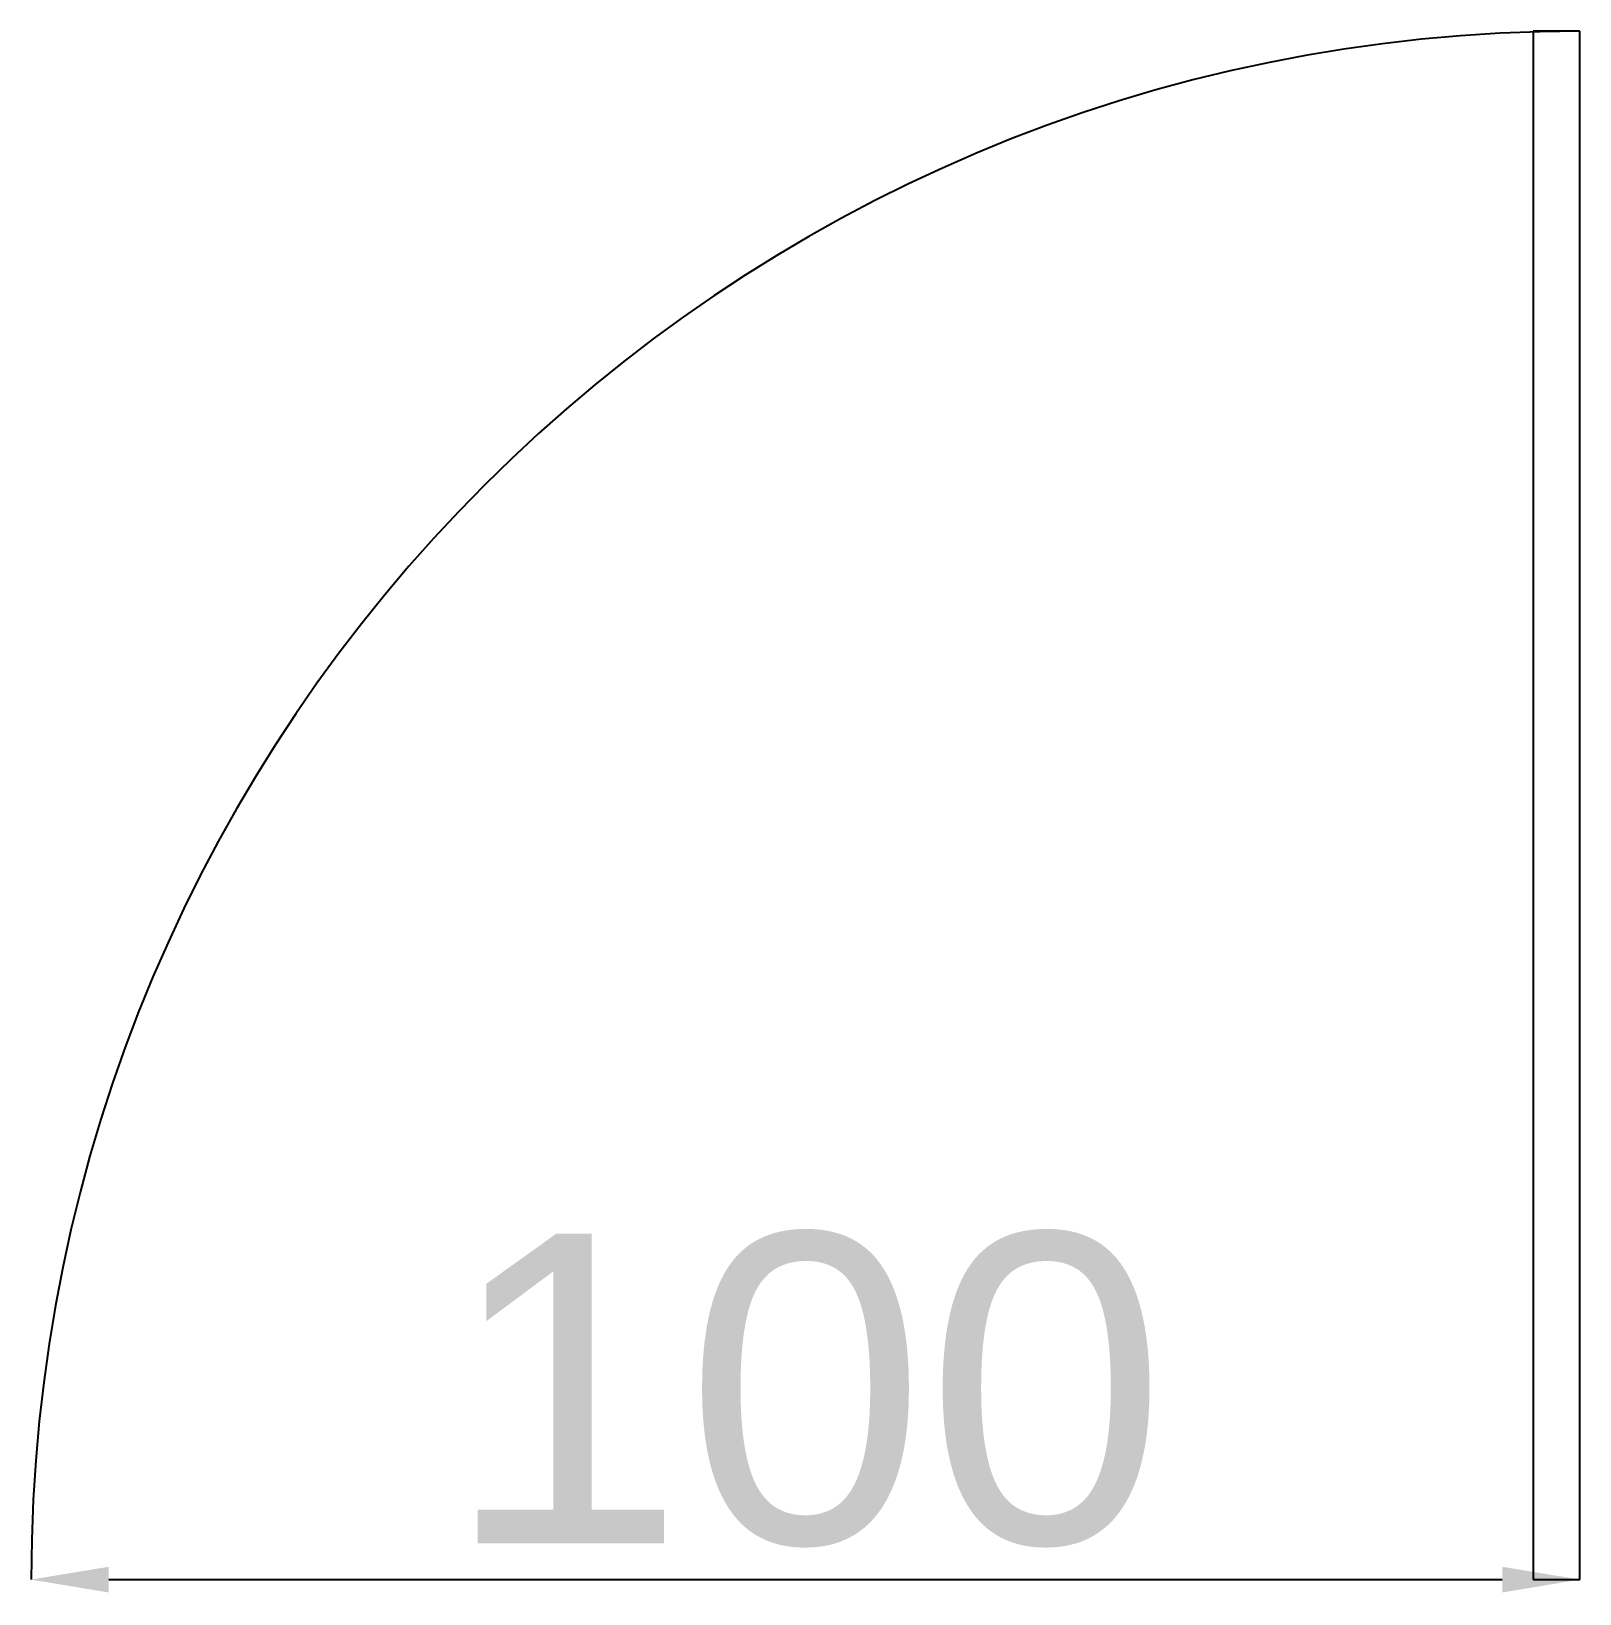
# Model space of a CAD drawing. Header units: millimetres. Extents: x -100 to 0, y -1 to 100.
import ezdxf

# ---------------------------------------------------------------- set-up
doc = ezdxf.new("R2010")
doc.units = ezdxf.units.MM
doc.header["$LTSCALE"] = 0.5
doc.header["$PDMODE"] = 34
doc.header["$PDSIZE"] = -1
doc.layers.add('COTA', color=1, linetype='Continuous')
doc.styles.add('Arial Normal', font='arial.ttf')
doc.dimstyles.new('1-50', dxfattribs={"dimscale": 0, "dimtxt": 7.5, "dimasz": 5, "dimexe": 5, "dimexo": 5, "dimgap": 2, "dimtad": 1, "dimdec": 0, "dimdsep": 46, "dimtxsty": 'Arial Normal', "dimcen": 10, "dimdle": 10, "dimclrd": 30, "dimclre": 30, "dimclrt": 2, "dimadec": 0, "dimazin": 0, "dimtfac": 1, "dimtdec": 0, "dimtmove": 1, "dimatfit": 3, "dimldrblk": 'OPEN30', "dimfxl": 1, "dimtolj": 1, "dimtzin": 0, "dimarcsym": 0})

# ---------------------------------------------------------------- blocks, each defined once
blk = doc.blocks.new('*D2')
at = {"layer": 'COTA', "linetype": 'ByBlock', "lineweight": -2, "transparency": 16777216}
blk.add_line((625103.93, 105338.19), (625193.93, 105338.19), dxfattribs=at)
at = {"layer": 'COTA', "linetype": 'ByBlock', "transparency": 16777216}
for points in [[(625103.93, 105339.02), (625103.93, 105337.36), (625098.93, 105338.19)], [(625193.93, 105339.02), (625193.93, 105337.36), (625198.93, 105338.19)]]:
    blk.add_solid(points, dxfattribs=at)
at = {"layer": 'DEFPOINTS', "color": 0, "linetype": 'ByBlock', "transparency": 16777216}
for p in [(625098.93, 105338.19), (625198.93, 105338.19), (625198.93, 105338.19)]:
    blk.add_point(p, dxfattribs=at)
at = {"layer": 'COTA', "linetype": 'ByBlock', "transparency": 16777216, "insert": (625148.93, 105350.4), "char_height": 20, "attachment_point": 5, "style": 'Arial Normal'}
blk.add_mtext('\\A1;100', dxfattribs=at)
blk = doc.blocks.new('_Open30')
at = {"color": 0, "linetype": 'ByBlock', "lineweight": -2}
for p, q in [((-1, 0.268), (0, 0)), ((0, 0), (-1, -0.268)), ((0, 0), (-1, 0))]:
    blk.add_line(p, q, dxfattribs=at)

msp = doc.modelspace()

# ---------------------------------------------------------------- linework, layer by layer
at = {"color": 8}
for p, q in [((0, 100), (-3, 100)), ((-3, 100), (-3, 0)), ((0, 0), (0, 100))]:
    msp.add_line(p, q, dxfattribs=at)
at = {"color": 4}
msp.add_line((-3, 0), (0, 0), dxfattribs=at)
at = {"color": 8}
msp.add_arc((0, 0), 100, 90, 180, dxfattribs=at)
msp.add_arc((0, 0), 100, 90, 180, dxfattribs=at)

# ---------------------------------------------------------------- dimensions: what is measured, and where the dimension line sits
at = {"layer": 'COTA', "linetype": 'ByBlock'}
dim = msp.add_linear_dim(base=(0, 0), p1=(-100, 0), p2=(0, 0), dimstyle='1-50', override={"dimscale": 1, "dimtxt": 20, "dimclrd": 256, "dimclre": 256, "dimclrt": 256}, dxfattribs=at)
dim.commit()
dim.dimension.update_dxf_attribs({"geometry": '*D2', "text_midpoint": (-50, 12.21), "insert": (-625198.93, -105338.19)})

doc.saveas('drawing.dxf')
